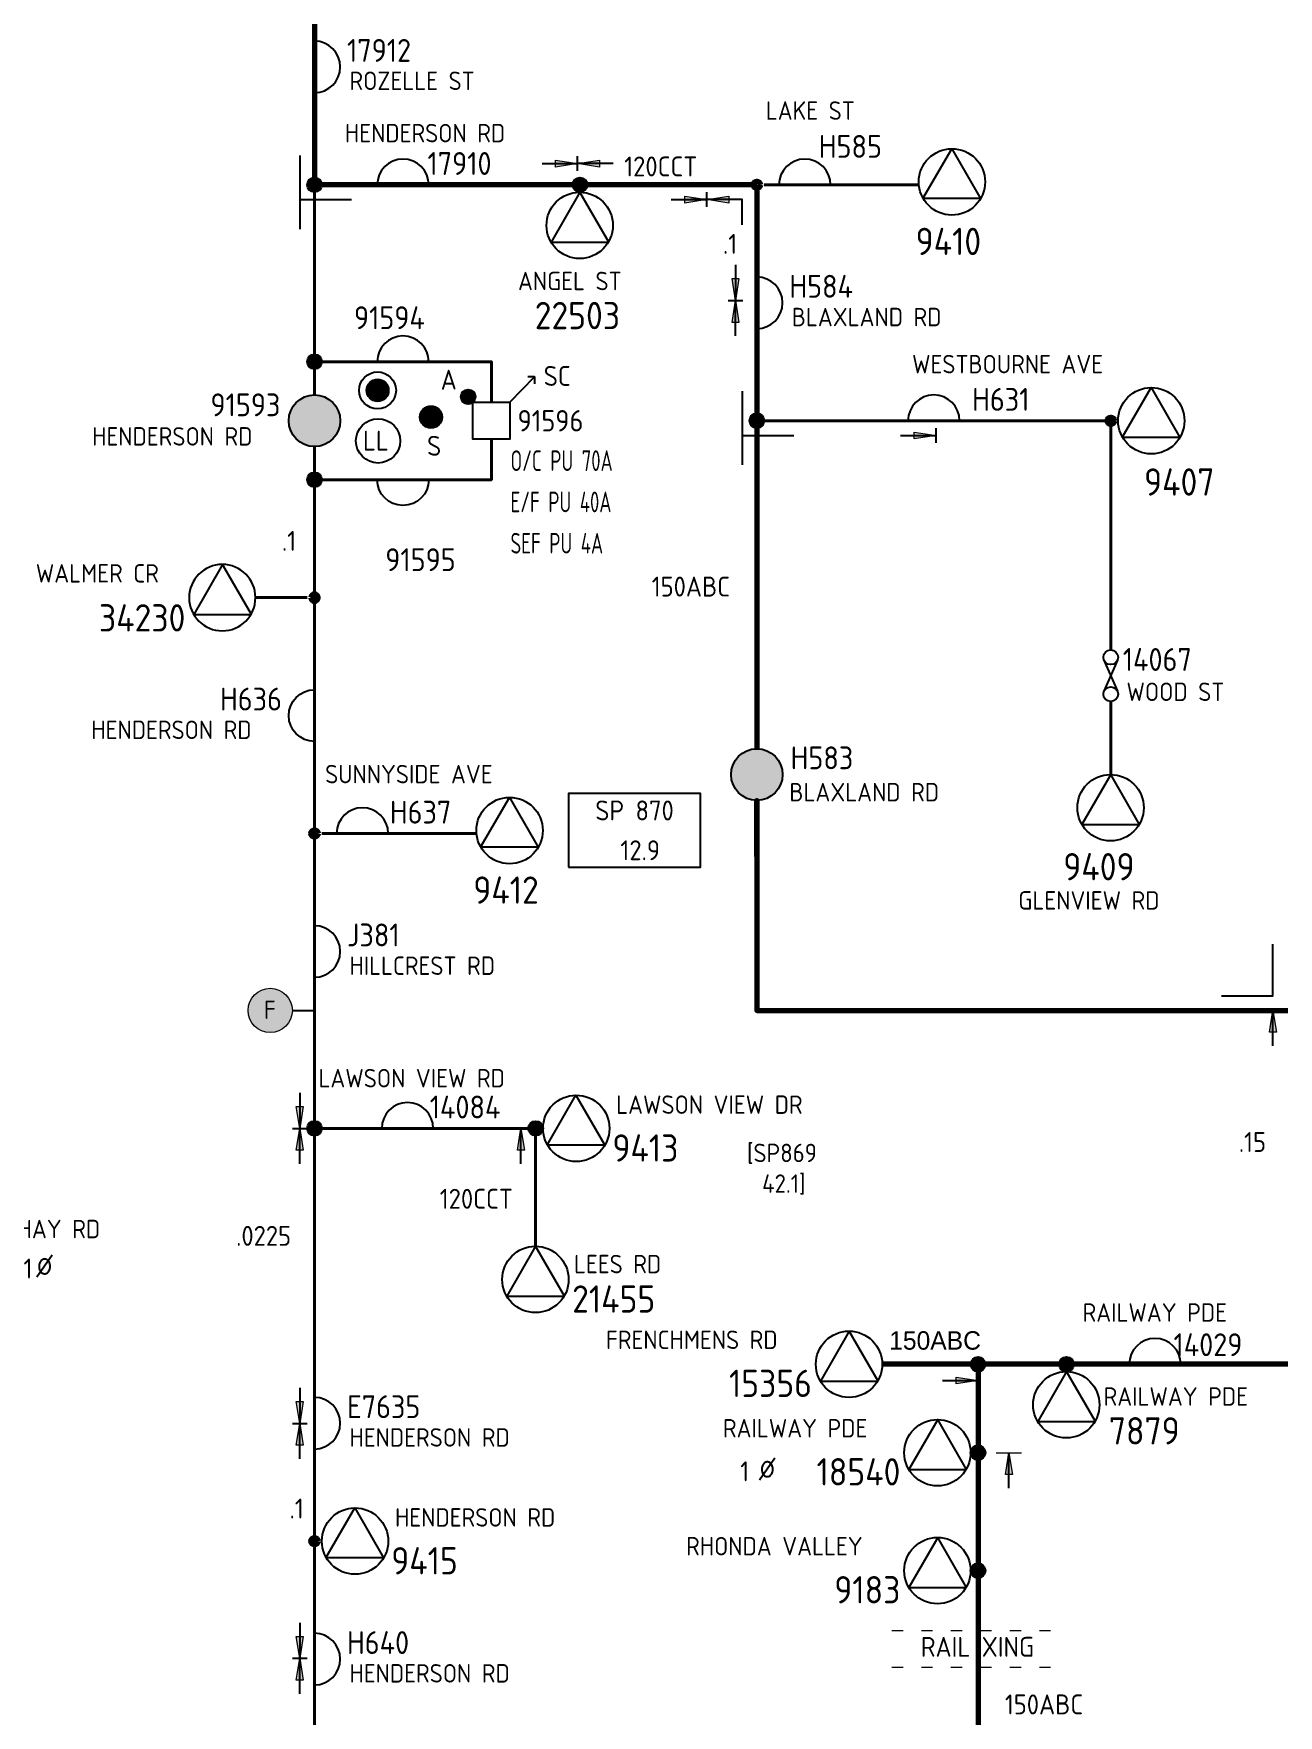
# Model space of a CAD drawing. Header units: millimetres. Extents: x 0 to 634, y -9 to 946.
# Drawn here: x 141.9 to 310.7, y 208.4 to 436.5 of the extents above; entities that cross this region are included whole.
import ezdxf
from ezdxf.enums import TextEntityAlignment as Align

# ---------------------------------------------------------------- set-up
doc = ezdxf.new("R2010")
doc.units = ezdxf.units.MM
for name, pattern in [('B', [0]), ('DASHA', [5.5, 1.5, -2.5, 1.5]), ('FILL100', [0])]:
    doc.linetypes.add(name, pattern=pattern)
for name, color, linetype in [('EQUIPMENT', 7, 'Continuous'), ('EQUIPMENT_X_ZONE', 7, 'Continuous'), ('PROTECTION', 7, 'Continuous')]:
    doc.layers.add(name, color=color, linetype=linetype)
for name, color, linetype, true_color in [('NOTATION', 7, 'Continuous', 0x000000), ('RETICULATION', 7, 'Continuous', 0x000000), ('SOPS_COND_R210', 7, 'Continuous', 0x007acc), ('SOPS_COND_R211', 1, 'Continuous', 0xff0000)]:
    doc.layers.add(name, color=color, linetype=linetype, true_color=true_color)
doc.styles.add('DEFAULT', font='DEFAULT')
doc.styles.add('S25', font='GENISO12')
doc.styles.add('S29', font='GENISO12')
doc.styles.add('S35', font='GENISO12')
doc.styles.add('SB30', font='GENISO12', dxfattribs={"width": 0.730769})
doc.styles.add('SOPS25', font='GENISO12')

# ---------------------------------------------------------------- blocks, each defined once
blk = doc.blocks.new('END$MARK$8$193')
blk.add_hatch(color=0).paths.add_polyline_path([(0, 0), (-38, -6), (-38, 6)])
at = {"color": 0, "linetype": 'FILL100', "lineweight": 0}
blk.add_lwpolyline([(0, 0), (-38, -6), (-38, 6)], close=True, dxfattribs=at)
blk = doc.blocks.new('SOPS_RETIC_COND_1')
for p, q in [((-2, 4.82), (-2, 0)), ((-3, 0), (-1, 0)), ((-2, -4.82), (-2, 0))]:
    blk.add_line(p, q)
at = {"xscale": 0.078125, "yscale": 0.078125, "zscale": 0.078125}
for rotation in [270, 90]:
    blk.add_blockref('END$MARK$8$193', (-2, 0), dxfattribs=dict(at, rotation=rotation))
at = {"style": 'DEFAULT', "flags": 3}
blk.add_attdef('ISI_MICROGDS_OBJECT_NAME', (0, 0), '', height=2.5, dxfattribs=at)
blk = doc.blocks.new('SOPS_RETIC_COND_1$0')
for p, q in [((-2, 4.82), (-2, 0)), ((-3, 0), (-1, 0)), ((-2, -4.82), (-2, 0))]:
    blk.add_line(p, q)
at = {"xscale": 0.078125, "yscale": 0.078125, "zscale": 0.078125}
for rotation in [270, 90]:
    blk.add_blockref('END$MARK$8$193', (-2, 0), dxfattribs=dict(at, rotation=rotation))
at = {"style": 'DEFAULT', "flags": 3}
blk.add_attdef('ISI_MICROGDS_OBJECT_NAME', (0, 0), '', height=2.5, dxfattribs=at)
blk = doc.blocks.new('SOPS_RETIC_COND_1$1')
for p, q in [((-2, 4.82), (-2, 0)), ((-3, 0), (-1, 0)), ((-2, -4.82), (-2, 0))]:
    blk.add_line(p, q)
at = {"xscale": 0.078125, "yscale": 0.078125, "zscale": 0.078125}
for rotation in [270, 90]:
    blk.add_blockref('END$MARK$8$193', (-2, 0), dxfattribs=dict(at, rotation=rotation))
at = {"style": 'DEFAULT', "flags": 3}
blk.add_attdef('ISI_MICROGDS_OBJECT_NAME', (0, 0), '', height=2.5, dxfattribs=at)
blk = doc.blocks.new('SOPS_RETIC_COND_1$2')
for p, q in [((0, 4.82), (0, 0)), ((-1, 0), (1, 0)), ((0, -4.82), (0, 0))]:
    blk.add_line(p, q)
at = {"xscale": 0.078125, "yscale": 0.078125, "zscale": 0.078125}
for rotation in [270, 90]:
    blk.add_blockref('END$MARK$8$193', (0, 0), dxfattribs=dict(at, rotation=rotation))
at = {"style": 'DEFAULT', "flags": 3}
blk.add_attdef('ISI_MICROGDS_OBJECT_NAME', (0, 0), '', height=2.5, dxfattribs=at)
blk = doc.blocks.new('SOPS_RETIC_COND_1$9')
for p, q in [((-2, 4.82), (-2, 0)), ((-3, 0), (-1, 0))]:
    blk.add_line(p, q)
at = {"xscale": 0.078125, "yscale": 0.078125, "zscale": 0.078125, "rotation": 270}
blk.add_blockref('END$MARK$8$193', (-2, 0), dxfattribs=at)
at = {"style": 'DEFAULT', "flags": 3}
blk.add_attdef('ISI_MICROGDS_OBJECT_NAME', (0, 0), '', height=2.5, dxfattribs=at)
blk = doc.blocks.new('SOPS_RETIC_COND_1$36')
for p, q in [((0, 4.82), (0, 0)), ((-1, 0), (1, 0)), ((0, -4.82), (0, 0))]:
    blk.add_line(p, q)
at = {"xscale": 0.078125, "yscale": 0.078125, "zscale": 0.078125}
for rotation in [270, 90]:
    blk.add_blockref('END$MARK$8$193', (0, 0), dxfattribs=dict(at, rotation=rotation))
at = {"style": 'DEFAULT', "flags": 3}
blk.add_attdef('ISI_MICROGDS_OBJECT_NAME', (0, 0), '', height=2.5, dxfattribs=at)
blk = doc.blocks.new('SOPS_RETIC_COND_1$37')
for p, q in [((0, 4.82), (0, 0)), ((-1, 0), (1, 0)), ((0, -4.82), (0, 0))]:
    blk.add_line(p, q)
at = {"xscale": 0.078125, "yscale": 0.078125, "zscale": 0.078125}
for rotation in [270, 90]:
    blk.add_blockref('END$MARK$8$193', (0, 0), dxfattribs=dict(at, rotation=rotation))
at = {"style": 'DEFAULT', "flags": 3}
blk.add_attdef('ISI_MICROGDS_OBJECT_NAME', (0, 0), '', height=2.5, dxfattribs=at)
blk = doc.blocks.new('SOPS_RETIC_COND_2$2')
blk.add_line((-4.82, 2), (0, 2))
at = {"xscale": 0.078125, "yscale": 0.078125, "zscale": 0.078125}
blk.add_blockref('END$MARK$8$193', (0, 2), dxfattribs=at)
at = {"style": 'DEFAULT', "flags": 3}
blk.add_attdef('ISI_MICROGDS_OBJECT_NAME', (0, 0), '', height=2.5, dxfattribs=at)
blk = doc.blocks.new('SOPS_RETIC_COND_2$3')
blk.add_line((-4.82, 2), (0, 2))
at = {"xscale": 0.078125, "yscale": 0.078125, "zscale": 0.078125}
blk.add_blockref('END$MARK$8$193', (0, 2), dxfattribs=at)
at = {"style": 'DEFAULT', "flags": 3}
blk.add_attdef('ISI_MICROGDS_OBJECT_NAME', (0, 0), '', height=2.5, dxfattribs=at)
blk = doc.blocks.new('SOPS_RETIC_COND_2$4')
blk.add_line((-4.82, 2), (0, 2))
at = {"xscale": 0.078125, "yscale": 0.078125, "zscale": 0.078125}
blk.add_blockref('END$MARK$8$193', (0, 2), dxfattribs=at)
at = {"style": 'DEFAULT', "flags": 3}
blk.add_attdef('ISI_MICROGDS_OBJECT_NAME', (0, 0), '', height=2.5, dxfattribs=at)
blk = doc.blocks.new('SOPS_RETIC_COND_2$5')
blk.add_line((-4.22, -2.24), (0.6, -2.24))
at = {"xscale": 0.078125, "yscale": 0.078125, "zscale": 0.078125}
blk.add_blockref('END$MARK$8$193', (0.6, -2.24), dxfattribs=at)
at = {"style": 'DEFAULT', "flags": 3}
blk.add_attdef('ISI_MICROGDS_OBJECT_NAME', (0, 0), '', height=2.5, dxfattribs=at)
blk = doc.blocks.new('SOPS_RETIC_COND_3')
for p, q in [((-2, 4), (-2, -6)), ((-2, -2), (5, -2))]:
    blk.add_line(p, q)
at = {"style": 'DEFAULT', "flags": 3}
blk.add_attdef('ISI_MICROGDS_OBJECT_NAME', (0, 0), '', height=2.5, dxfattribs=at)
blk = doc.blocks.new('SOPS_RETIC_COND_3$0')
for p, q in [((-2, 4), (-2, -6)), ((-2, -2), (5, -2))]:
    blk.add_line(p, q)
at = {"style": 'DEFAULT', "flags": 3}
blk.add_attdef('ISI_MICROGDS_OBJECT_NAME', (0, 0), '', height=2.5, dxfattribs=at)
blk = doc.blocks.new('SOPS_RETIC_COND_4')
blk.add_lwpolyline([(5.4, -2), (2, -2), (2, -9)])
at = {"style": 'DEFAULT', "flags": 3}
blk.add_attdef('ISI_MICROGDS_OBJECT_NAME', (0, 0), '', height=2.5, dxfattribs=at)
blk = doc.blocks.new('SOPS_RETIC_COND_4$3')
blk.add_lwpolyline([(9, -2), (2, -2), (2, -9)])
at = {"style": 'DEFAULT', "flags": 3}
blk.add_attdef('ISI_MICROGDS_OBJECT_NAME', (0, 0), '', height=2.5, dxfattribs=at)
blk = doc.blocks.new('SOPS_SW_CB$1')
blk.add_lwpolyline([(-2.5, 2.5), (2.5, 2.5), (2.5, -2.5), (-2.5, -2.5)], close=True)
at = {"insert": (3.55, 0), "char_height": 2.9, "attachment_point": 4, "line_spacing_factor": 1.2, "style": 'S29'}
blk.add_mtext('91596', dxfattribs=at)
at = {"style": 'DEFAULT', "flags": 3}
blk.add_attdef('ISI_MICROGDS_OBJECT_NAME', (0, 0), '', height=2.5, dxfattribs=at)
blk = doc.blocks.new('SOPS_SW_DO_V')
for p, q in [((0.92, 2.1), (-0.92, -2.1)), ((-0.92, 2.1), (0.92, -2.1))]:
    blk.add_line(p, q)
for centre in [(0, 2.5), (0, -2.5)]:
    blk.add_circle(centre, 1)
at = {"style": 'DEFAULT', "flags": 3}
blk.add_attdef('ISI_MICROGDS_OBJECT_NAME', (0, 0), '', height=2.5, dxfattribs=at)
at = {"style": 'S29'}
blk.add_attdef('SWITCH_NUMBER', text='', height=3.1, dxfattribs=at).set_placement((1.63, 2.2), align=Align.MIDDLE_LEFT)
at = {"style": 'S25'}
blk.add_attdef('LOCATION_001', (2.13, -3.43), '', height=2.5, dxfattribs=at)
blk = doc.blocks.new('SOPS_SW_L_H')
blk.add_lwpolyline([(3.5, 0, 1), (-3.5, 0)], format="xyb")
at = {"style": 'S25'}
blk.add_attdef('LOCATION_001', (-7.87, 5.77), '', height=2.5, dxfattribs=at)
at = {"style": 'DEFAULT', "flags": 3}
blk.add_attdef('ISI_MICROGDS_OBJECT_NAME', (0, 0), '', height=2.5, dxfattribs=at)
at = {"style": 'S29'}
blk.add_attdef('SWITCH_NUMBER', text='', height=3.1, dxfattribs=at).set_placement((3.32, 2.9), align=Align.MIDDLE_LEFT)
blk = doc.blocks.new('SOPS_SW_L_H$0')
blk.add_lwpolyline([(3.5, 0, 1), (-3.5, 0)], format="xyb")
at = {"style": 'S25'}
blk.add_attdef('LOCATION_001', (-12.08, 5.56), '', height=2.5, dxfattribs=at)
at = {"style": 'DEFAULT', "flags": 3}
blk.add_attdef('ISI_MICROGDS_OBJECT_NAME', (0, 0), '', height=2.5, dxfattribs=at)
at = {"style": 'S29'}
blk.add_attdef('SWITCH_NUMBER', text='', height=3.1, dxfattribs=at).set_placement((3.01, 2.9), align=Align.MIDDLE_LEFT)
blk = doc.blocks.new('SOPS_SW_L_H$2')
blk.add_lwpolyline([(3.5, 0, 1), (-3.5, 0)], format="xyb")
at = {"style": 'S25'}
blk.add_attdef('LOCATION_001', (-2.95, 6.43), '', height=2.5, dxfattribs=at)
at = {"style": 'DEFAULT', "flags": 3}
blk.add_attdef('ISI_MICROGDS_OBJECT_NAME', (0, 0), '', height=2.5, dxfattribs=at)
at = {"style": 'S29'}
blk.add_attdef('SWITCH_NUMBER', text='', height=3.1, dxfattribs=at).set_placement((5.2, 2.9), align=Align.MIDDLE_LEFT)
blk = doc.blocks.new('SOPS_SW_L_H$14')
blk.add_lwpolyline([(-3.5, 0), (3.5, 0, 1)], format="xyb", close=True)
at = {"style": 'S25'}
blk.add_attdef('LOCATION_001', (-9.82, 5.77), '', height=2.5, dxfattribs=at)
at = {"style": 'DEFAULT', "flags": 3}
blk.add_attdef('ISI_MICROGDS_OBJECT_NAME', (0, 0), '', height=2.5, dxfattribs=at)
at = {"style": 'S29'}
blk.add_attdef('SWITCH_NUMBER', text='', height=3.1, dxfattribs=at).set_placement((2.51, 2.65), align=Align.MIDDLE_LEFT)
blk = doc.blocks.new('SOPS_SW_L_H$24')
blk.add_lwpolyline([(-3.5, 0), (3.5, 0, 1)], format="xyb", close=True)
at = {"style": 'S29'}
blk.add_attdef('SWITCH_NUMBER', text='', height=3.1, dxfattribs=at).set_placement((-6.65, 3.5), align=Align.BOTTOM_LEFT)
at = {"style": 'DEFAULT', "flags": 3}
blk.add_attdef('ISI_MICROGDS_OBJECT_NAME', (0, 0), '', height=2.5, dxfattribs=at)
blk = doc.blocks.new('SOPS_SW_L_H$25')
blk.add_lwpolyline([(-3.5, 0), (3.5, 0, 1)], format="xyb", close=True)
at = {"style": 'S29'}
blk.add_attdef('SWITCH_NUMBER', text='', height=3.1, dxfattribs=at).set_placement((7.15, 9.3), align=Align.BOTTOM_RIGHT)
at = {"style": 'DEFAULT', "flags": 3}
blk.add_attdef('ISI_MICROGDS_OBJECT_NAME', (0, 0), '', height=2.5, dxfattribs=at)
blk = doc.blocks.new('SOPS_SW_L_L$15')
at = {"color": 173, "true_color": 0x4169e1, "insert": (-38.28, 28.14), "char_height": 2.8, "attachment_point": 4, "line_spacing_factor": 1.2, "style": 'SB30'}
blk.add_mtext('O/C PU 70A\\PE/F PU 40A\\PSEF PU 4A', dxfattribs=at)
at = {"style": 'DEFAULT', "flags": 3}
blk.add_attdef('ISI_MICROGDS_OBJECT_NAME', (0, 0), '', height=2.5, dxfattribs=at)
blk = doc.blocks.new('SOPS_SW_L_R')
blk.add_lwpolyline([(0, -3.5, 1), (0, 3.5)], format="xyb")
at = {"style": 'DEFAULT', "flags": 3}
blk.add_attdef('ISI_MICROGDS_OBJECT_NAME', (0, 0), '', height=2.5, dxfattribs=at)
at = {"style": 'S29'}
blk.add_attdef('SWITCH_NUMBER', text='', height=3.1, dxfattribs=at).set_placement((4.41, 2.24), align=Align.MIDDLE_LEFT)
at = {"style": 'S25'}
blk.add_attdef('LOCATION_001', (4.74, -3.18), '', height=2.5, dxfattribs=at)
blk = doc.blocks.new('SOPS_SW_L_R$0')
blk.add_lwpolyline([(0, -3.5, 1), (0, 3.5)], format="xyb")
at = {"style": 'DEFAULT', "flags": 3}
blk.add_attdef('ISI_MICROGDS_OBJECT_NAME', (0, 0), '', height=2.5, dxfattribs=at)
at = {"style": 'S29'}
blk.add_attdef('SWITCH_NUMBER', text='', height=3.1, rotation=180, dxfattribs=at).set_placement((4.41, 2.24), align=Align.MIDDLE_RIGHT)
at = {"style": 'S25'}
blk.add_attdef('LOCATION_001', (30.27, -0.68), '', height=2.5, rotation=180, dxfattribs=at)
blk = doc.blocks.new('SOPS_SW_L_R$1')
blk.add_lwpolyline([(0, 4.5, 1), (0, 11.5)], format="xyb")
at = {"style": 'S29'}
blk.add_attdef('SWITCH_NUMBER', text='', height=3.1, dxfattribs=at).set_placement((4.41, 10.24), align=Align.MIDDLE_LEFT)
at = {"style": 'S25'}
blk.add_attdef('LOCATION_001', (4.74, 4.82), '', height=2.5, dxfattribs=at)
at = {"style": 'DEFAULT', "flags": 3}
blk.add_attdef('ISI_MICROGDS_OBJECT_NAME', (0, 0), '', height=2.5, dxfattribs=at)
blk = doc.blocks.new('SOPS_SW_L_R$2')
blk.add_lwpolyline([(0, -3.5, 1), (0, 3.5)], format="xyb")
at = {"style": 'DEFAULT', "flags": 3}
blk.add_attdef('ISI_MICROGDS_OBJECT_NAME', (0, 0), '', height=2.5, dxfattribs=at)
at = {"style": 'S29'}
blk.add_attdef('SWITCH_NUMBER', text='', height=3.1, dxfattribs=at).set_placement((4.41, 2.24), align=Align.MIDDLE_LEFT)
at = {"style": 'S25'}
blk.add_attdef('LOCATION_001', (4.74, -3.18), '', height=2.5, dxfattribs=at)
blk = doc.blocks.new('SOPS_SW_L_R$4')
blk.add_lwpolyline([(0, -3.5, 1), (0, 3.5)], format="xyb")
at = {"style": 'DEFAULT', "flags": 3}
blk.add_attdef('ISI_MICROGDS_OBJECT_NAME', (0, 0), '', height=2.5, dxfattribs=at)
at = {"style": 'S29'}
blk.add_attdef('SWITCH_NUMBER', text='', height=3.1, dxfattribs=at).set_placement((4.41, 2.24), align=Align.MIDDLE_LEFT)
at = {"style": 'S25'}
blk.add_attdef('LOCATION_001', (4.74, -3.18), '', height=2.5, dxfattribs=at)
blk = doc.blocks.new('SOPS_SW_L_R$9')
blk.add_lwpolyline([(0, -3.5, 1), (0, 3.5)], format="xyb")
at = {"style": 'DEFAULT', "flags": 3}
blk.add_attdef('ISI_MICROGDS_OBJECT_NAME', (0, 0), '', height=2.5, dxfattribs=at)
at = {"style": 'S29'}
blk.add_attdef('SWITCH_NUMBER', text='', height=3.1, dxfattribs=at).set_placement((4.41, 2.24), align=Align.MIDDLE_LEFT)
at = {"style": 'S25'}
blk.add_attdef('LOCATION_001', (4.74, -3.13), '', height=2.5, dxfattribs=at)
blk = doc.blocks.new('SOPS_TRF_T$1')
blk.add_lwpolyline([(3.91, -6.78), (0, 0), (-3.91, -6.78)], close=True)
blk.add_circle((-0.03, -4.5), 4.5)
at = {"style": 'DEFAULT', "flags": 3}
blk.add_attdef('ISI_MICROGDS_OBJECT_NAME', (0, 0), '', height=2.5, dxfattribs=at)
at = {"style": 'S35'}
blk.add_attdef('SUB_NUMBER', text='', height=3.7, dxfattribs=at).set_placement((-6.44, -12.5), align=Align.MIDDLE_LEFT)
at = {"style": 'S25'}
blk.add_attdef('LOCATION_001', (-12.53, -18.32), '', height=2.5, dxfattribs=at)
blk = doc.blocks.new('SOPS_TRF_T$6')
blk.add_lwpolyline([(3.91, -6.78), (0, 0), (-3.91, -6.78)], close=True)
blk.add_circle((-0.03, -4.5), 4.5)
at = {"style": 'DEFAULT', "flags": 3}
blk.add_attdef('ISI_MICROGDS_OBJECT_NAME', (0, 0), '', height=2.5, dxfattribs=at)
at = {"style": 'S25'}
blk.add_attdef('LOCATION_001', (5.2, -3.66), '', height=2.5, dxfattribs=at)
at = {"style": 'S35'}
blk.add_attdef('SUB_NUMBER', text='', height=3.7, dxfattribs=at).set_placement((4.95, -7.15), align=Align.MIDDLE_LEFT)
blk = doc.blocks.new('SOPS_TRF_T_D$1')
for p, q in [((-1, 0), (1, 0)), ((0.98, 0.2), (-0.98, 0.2)), ((-0.92, 0.4), (0.92, 0.4)), ((0.8, 0.6), (-0.8, 0.6)), ((-0.6, 0.8), (0.6, 0.8)), ((0.98, -0.2), (-0.98, -0.2)), ((-0.92, -0.4), (0.92, -0.4)), ((0.8, -0.6), (-0.8, -0.6)), ((-0.6, -0.8), (0.6, -0.8))]:
    blk.add_line(p, q)
blk.add_lwpolyline([(3.91, -7.78), (0, -1), (-3.91, -7.78)], close=True)
for centre, radius in [((0, 0), 1), ((-0.03, -5.5), 4.5)]:
    blk.add_circle(centre, radius)
at = {"style": 'DEFAULT', "flags": 3}
blk.add_attdef('ISI_MICROGDS_OBJECT_NAME', (0, 0), '', height=2.5, dxfattribs=at)
at = {"style": 'S25'}
blk.add_attdef('LOCATION_001', (5.03, -5.62), '', height=2.5, dxfattribs=at)
at = {"style": 'S35'}
blk.add_attdef('SUB_NUMBER', text='', height=3.7, dxfattribs=at).set_placement((10.55, -9.03), align=Align.MIDDLE_CENTER)
blk = doc.blocks.new('SOPS_TRF_T_D$2')
for p, q in [((-1, 0), (1, 0)), ((0.98, 0.2), (-0.98, 0.2)), ((-0.92, 0.4), (0.92, 0.4)), ((0.8, 0.6), (-0.8, 0.6)), ((-0.6, 0.8), (0.6, 0.8)), ((0.98, -0.2), (-0.98, -0.2)), ((-0.92, -0.4), (0.92, -0.4)), ((0.8, -0.6), (-0.8, -0.6)), ((-0.6, -0.8), (0.6, -0.8))]:
    blk.add_line(p, q)
blk.add_lwpolyline([(3.91, -7.78), (0, -1), (-3.91, -7.78)], close=True)
for centre, radius in [((0, 0), 1), ((-0.03, -5.5), 4.5)]:
    blk.add_circle(centre, radius)
at = {"style": 'DEFAULT', "flags": 3}
blk.add_attdef('ISI_MICROGDS_OBJECT_NAME', (0, 0), '', height=2.5, dxfattribs=at)
at = {"style": 'S25'}
blk.add_attdef('LOCATION_001', (-8.4, -14.29), '', height=2.5, dxfattribs=at)
at = {"style": 'S35'}
blk.add_attdef('SUB_NUMBER', text='', height=3.7, dxfattribs=at).set_placement((-0.34, -17.73), align=Align.MIDDLE_CENTER)
blk = doc.blocks.new('SOPS_TRF_T_L')
blk.add_line((28.35, -4.16), (30.43, -1.16))
blk.add_lwpolyline([(1.55, -2.28), (5.47, 4.5), (9.38, -2.28)], close=True)
blk.add_lwpolyline([(29.39, -1.73, 0.067491), (29.24, -1.75, 0.063596), (29.09, -1.81, 0.070277), (28.94, -1.94, 0.060813), (28.8, -2.12, 0.06853), (28.68, -2.4, 0.062558), (28.64, -2.73, 0.062558), (28.68, -3.06, 0.06853), (28.8, -3.34, 0.060813), (28.94, -3.53, 0.070277), (29.09, -3.65, 0.063596), (29.24, -3.71, 0.067491), (29.39, -3.73, 0.067491), (29.54, -3.71, 0.063596), (29.69, -3.65, 0.070277), (29.85, -3.53, 0.060813), (29.99, -3.34, 0.06853), (30.1, -3.06, 0.062558), (30.14, -2.73, 0.062558), (30.1, -2.4, 0.06853), (29.99, -2.12, 0.060813), (29.85, -1.94, 0.070277), (29.69, -1.81, 0.063596), (29.54, -1.75, 0.067491)], format="xyb", close=True)
blk.add_circle((5.5, 0), 4.5)
at = {"lineweight": 70}
blk.add_circle((0, 0), 0.5, dxfattribs=at)
at = {"insert": (27.14, -3.01), "char_height": 2.7, "attachment_point": 5, "line_spacing_factor": 1.2, "style": 'S25'}
blk.add_mtext('1', dxfattribs=at)
at = {"style": 'DEFAULT', "flags": 3}
blk.add_attdef('ISI_MICROGDS_OBJECT_NAME', (0, 0), '', height=2.5, dxfattribs=at)
at = {"style": 'S25'}
blk.add_attdef('LOCATION_001', (13.1, 1.1), '', height=2.5, dxfattribs=at)
at = {"style": 'S35'}
blk.add_attdef('SUB_NUMBER', text='', height=3.7, dxfattribs=at).set_placement((24.53, -2.59), align=Align.MIDDLE_RIGHT)
blk = doc.blocks.new('SOPS_TRF_T_L$9')
blk.add_lwpolyline([(-1.55, -2.28), (-5.47, 4.5), (-9.38, -2.28)], close=True)
blk.add_circle((-5.5, 0), 4.5)
at = {"style": 'S25'}
blk.add_attdef('LOCATION_001', (-38.47, 2.07), '', height=2.5, dxfattribs=at)
at = {"style": 'DEFAULT', "flags": 3}
blk.add_attdef('ISI_MICROGDS_OBJECT_NAME', (0, 0), '', height=2.5, dxfattribs=at)
at = {"style": 'S35'}
blk.add_attdef('SUB_NUMBER', text='', height=3.7, dxfattribs=at).set_placement((-10.53, -2.59), align=Align.MIDDLE_RIGHT)
blk = doc.blocks.new('SOPS_TRF_T_L$10')
for p, q in [((-1, 0), (1, 0)), ((0.98, 0.2), (-0.98, 0.2)), ((-0.92, 0.4), (0.92, 0.4)), ((0.8, 0.6), (-0.8, 0.6)), ((-0.6, 0.8), (0.6, 0.8)), ((0.98, -0.2), (-0.98, -0.2)), ((-0.92, -0.4), (0.92, -0.4)), ((0.8, -0.6), (-0.8, -0.6)), ((-0.6, -0.8), (0.6, -0.8))]:
    blk.add_line(p, q)
blk.add_lwpolyline([(-1.55, -2.28), (-5.47, 4.5), (-9.38, -2.28)], close=True)
for centre, radius in [((-5.5, 0), 4.5), ((0, 0), 1)]:
    blk.add_circle(centre, radius)
at = {"style": 'S25'}
blk.add_attdef('LOCATION_001', (-34.6, 2.07), '', height=2.5, dxfattribs=at)
at = {"style": 'DEFAULT', "flags": 3}
blk.add_attdef('ISI_MICROGDS_OBJECT_NAME', (0, 0), '', height=2.5, dxfattribs=at)
at = {"style": 'S35'}
blk.add_attdef('SUB_NUMBER', text='', height=3.7, dxfattribs=at).set_placement((-10.53, -2.59), align=Align.MIDDLE_RIGHT)
blk = doc.blocks.new('SOPS_TRF_T_L$11')
for p, q in [((-1, 0), (1, 0)), ((0.98, 0.2), (-0.98, 0.2)), ((-0.92, 0.4), (0.92, 0.4)), ((0.8, 0.6), (-0.8, 0.6)), ((-0.6, 0.8), (0.6, 0.8)), ((0.98, -0.2), (-0.98, -0.2)), ((-0.92, -0.4), (0.92, -0.4)), ((0.8, -0.6), (-0.8, -0.6)), ((-0.6, -0.8), (0.6, -0.8))]:
    blk.add_line(p, q)
blk.add_lwpolyline([(-1.55, -2.28), (-5.47, 4.5), (-9.38, -2.28)], close=True)
for centre, radius in [((-5.5, 0), 4.5), ((0, 0), 1)]:
    blk.add_circle(centre, radius)
at = {"style": 'S25'}
blk.add_attdef('LOCATION_001', (-39.6, 2.07), '', height=2.5, dxfattribs=at)
at = {"style": 'DEFAULT', "flags": 3}
blk.add_attdef('ISI_MICROGDS_OBJECT_NAME', (0, 0), '', height=2.5, dxfattribs=at)
at = {"style": 'S35'}
blk.add_attdef('SUB_NUMBER', text='', height=3.7, dxfattribs=at).set_placement((-10.53, -2.59), align=Align.MIDDLE_RIGHT)
blk = doc.blocks.new('SOPS_TRF_T_R$3')
at = {"style": 'DEFAULT', "flags": 3}
blk.add_attdef('ISI_MICROGDS_OBJECT_NAME', (0, 0), '', height=2.5, dxfattribs=at)
at = {"style": 'S25'}
for tag, p in [('LOCATION_001', (28.67, -12.58)), ('LOCATION_002', (29.29, -16.74))]:
    blk.add_attdef(tag, p, '', height=2.5, dxfattribs=at)
blk = doc.blocks.new('SOPS_TRF_T_R$4')
blk.add_lwpolyline([(1.55, -2.28), (5.47, 4.5), (9.38, -2.28)], close=True)
blk.add_circle((5.5, 0), 4.5)
at = {"lineweight": 70}
blk.add_circle((0, 0), 0.5, dxfattribs=at)
at = {"style": 'DEFAULT', "flags": 3}
blk.add_attdef('ISI_MICROGDS_OBJECT_NAME', (0, 0), '', height=2.5, dxfattribs=at)
at = {"style": 'S25'}
blk.add_attdef('LOCATION_001', (10.92, 1.97), '', height=2.5, dxfattribs=at)
at = {"style": 'S35'}
blk.add_attdef('SUB_NUMBER', text='', height=3.7, dxfattribs=at).set_placement((10.41, -2.66), align=Align.MIDDLE_LEFT)
blk = doc.blocks.new('SOPS_TRF_T_R$9')
blk.add_lwpolyline([(1.55, -2.28), (5.47, 4.5), (9.38, -2.28)], close=True)
blk.add_circle((5.5, 0), 4.5)
at = {"lineweight": 70}
blk.add_circle((0, 0), 0.5, dxfattribs=at)
at = {"style": 'DEFAULT', "flags": 3}
blk.add_attdef('ISI_MICROGDS_OBJECT_NAME', (0, 0), '', height=2.5, dxfattribs=at)
at = {"style": 'S35'}
blk.add_attdef('SUB_NUMBER', text='', height=3.7, dxfattribs=at).set_placement((4.52, -8.31), align=Align.MIDDLE_LEFT)
blk = doc.blocks.new('SOPS_TRF_T_R$13')
for p, q in [((-1, 0), (1, 0)), ((0.98, 0.2), (-0.98, 0.2)), ((-0.92, 0.4), (0.92, 0.4)), ((0.8, 0.6), (-0.8, 0.6)), ((-0.6, 0.8), (0.6, 0.8)), ((0.98, -0.2), (-0.98, -0.2)), ((-0.92, -0.4), (0.92, -0.4)), ((0.8, -0.6), (-0.8, -0.6)), ((-0.6, -0.8), (0.6, -0.8))]:
    blk.add_line(p, q)
blk.add_lwpolyline([(1.55, -2.28), (5.47, 4.5), (9.38, -2.28)], close=True)
for centre, radius in [((5.5, 0), 4.5), ((0, 0), 1)]:
    blk.add_circle(centre, radius)
at = {"style": 'DEFAULT', "flags": 3}
blk.add_attdef('ISI_MICROGDS_OBJECT_NAME', (0, 0), '', height=2.5, dxfattribs=at)
at = {"style": 'S25'}
blk.add_attdef('LOCATION_001', (10.92, 1.97), '', height=2.5, dxfattribs=at)
at = {"style": 'S35'}
blk.add_attdef('SUB_NUMBER', text='', height=3.7, dxfattribs=at).set_placement((10.41, -2.66), align=Align.MIDDLE_LEFT)
blk = doc.blocks.new('SOPS_TRF_T_RE')
at = {"lineweight": 40}
blk.add_line((1, 0), (8, 0), dxfattribs=at)
blk.add_lwpolyline([(8.55, -2.28), (12.47, 4.5), (16.38, -2.28)], close=True)
blk.add_circle((12.5, 0), 4.5)
at = {"lineweight": 70}
blk.add_circle((0, 0), 0.5, dxfattribs=at)
at = {"style": 'S25'}
blk.add_attdef('LOCATION_001', (37.8, 4.55), '', height=2.5, rotation=180, dxfattribs=at)
at = {"style": 'DEFAULT', "flags": 3}
blk.add_attdef('ISI_MICROGDS_OBJECT_NAME', (0, 0), '', height=2.5, dxfattribs=at)
at = {"style": 'S35'}
blk.add_attdef('SUB_NUMBER', text='', height=3.7, rotation=180, dxfattribs=at).set_placement((17.51, -2.74), align=Align.MIDDLE_RIGHT)
blk = doc.blocks.new('SOPS_TRF_T_REL')
at = {"lineweight": 40}
blk.add_line((1, 0), (21.98, 0), dxfattribs=at)
blk.add_lwpolyline([(22.52, -1.87), (26.43, 4.91), (30.34, -1.87)], close=True)
blk.add_lwpolyline([(10, 0, 1), (3, 0)], format="xyb")
blk.add_circle((26.46, 0.41), 4.5)
at = {"lineweight": 70}
blk.add_circle((0, 0), 0.5, dxfattribs=at)
at = {"style": 'S25'}
blk.add_attdef('LOCATION_001', (1.45, 6.81), '', height=2.5, dxfattribs=at)
at = {"style": 'DEFAULT', "flags": 3}
blk.add_attdef('ISI_MICROGDS_OBJECT_NAME', (0, 0), '', height=2.5, dxfattribs=at)
at = {"style": 'S29'}
blk.add_attdef('SWITCH_NUMBER', text='', height=3.1, dxfattribs=at).set_placement((10.22, 2.9), align=Align.MIDDLE_LEFT)
at = {"style": 'S35'}
blk.add_attdef('SUB_NUMBER', text='', height=3.7, dxfattribs=at).set_placement((25.98, -5.82), align=Align.TOP_CENTER)
blk = doc.blocks.new('SOPS_TRF_T_REL$0')
at = {"lineweight": 40}
blk.add_line((1, 0), (21.98, 0), dxfattribs=at)
blk.add_lwpolyline([(22.52, -1.87), (26.43, 4.91), (30.34, -1.87)], close=True)
blk.add_lwpolyline([(10, 0, 1), (3, 0)], format="xyb")
blk.add_circle((26.46, 0.41), 4.5)
at = {"lineweight": 70}
blk.add_circle((0, 0), 0.5, dxfattribs=at)
at = {"style": 'S25'}
blk.add_attdef('LOCATION_001', (1.21, 8.83), '', height=2.5, dxfattribs=at)
at = {"style": 'S29'}
blk.add_attdef('SWITCH_NUMBER', text='', height=3.1, dxfattribs=at).set_placement((8.4, 5.22), align=Align.MIDDLE_LEFT)
at = {"style": 'DEFAULT', "flags": 3}
blk.add_attdef('ISI_MICROGDS_OBJECT_NAME', (0, 0), '', height=2.5, dxfattribs=at)
at = {"style": 'S35'}
blk.add_attdef('SUB_NUMBER', text='', height=3.7, dxfattribs=at).set_placement((25.98, -5.82), align=Align.TOP_CENTER)
blk = doc.blocks.new('SOPS_SW_S_L_O$1')
at = {"true_color": 0xaeff39}
h = blk.add_hatch(color=60, dxfattribs=at)
edge = h.paths.add_edge_path()
edge.add_arc((0, 0), 3.5, 0, 360)
at = {"color": 7, "lineweight": -3}
blk.add_circle((0, 0), 3.5, dxfattribs=at)
at = {"color": 1, "style": 'S29'}
blk.add_attdef('SWITCH_NUMBER', text='', height=3.1, dxfattribs=at).set_placement((-4.62, 2.16), align=Align.MIDDLE_RIGHT)
at = {"style": 'DEFAULT', "flags": 3}
blk.add_attdef('ISI_MICROGDS_OBJECT_NAME', (0, 0), '', height=2.5, dxfattribs=at)
at = {"color": 1, "style": 'S25'}
blk.add_attdef('LOCATION_001', (-30.16, -3.37), '', height=2.5, dxfattribs=at)
blk = doc.blocks.new('SOPS_SW_S_R_O')
at = {"true_color": 0xaeff39}
h = blk.add_hatch(color=60, dxfattribs=at)
edge = h.paths.add_edge_path()
edge.add_arc((0, 0), 3.5, 0, 360)
at = {"color": 7, "lineweight": -3}
blk.add_circle((0, 0), 3.5, dxfattribs=at)
at = {"style": 'DEFAULT', "flags": 3}
blk.add_attdef('ISI_MICROGDS_OBJECT_NAME', (0, 0), '', height=2.5, dxfattribs=at)
at = {"color": 1, "style": 'S29'}
blk.add_attdef('SWITCH_NUMBER', text='', height=3.1, dxfattribs=at).set_placement((4.58, 2.27), align=Align.MIDDLE_LEFT)
at = {"color": 1, "style": 'S25'}
blk.add_attdef('LOCATION_001', (4.41, -3.64), '', height=2.5, dxfattribs=at)

msp = doc.modelspace()

# ---------------------------------------------------------------- hatches: boundary and pattern name
at = {"layer": 'PROTECTION', "true_color": 0xff8080}
h = msp.add_hatch(color=11, dxfattribs=at)
edge = h.paths.add_edge_path()
edge.add_arc((174, 304), 3, 0, 360)

# ---------------------------------------------------------------- linework, layer by layer
at = {"layer": 'NOTATION'}
for p, q in [((209.84, 389.98), (208.95, 389.98)), ((240.38, 240.32), (242.46, 243.32))]:
    msp.add_line(p, q, dxfattribs=at)
at = {"layer": 'NOTATION', "linetype": 'DASHA', "lineweight": 0}
for p, q in [((258.33, 219.89), (281.54, 219.89)), ((258.33, 214.89), (281.54, 214.89))]:
    msp.add_line(p, q, dxfattribs=at)
at = {"layer": 'NOTATION'}
msp.add_lwpolyline([(206.5, 386.5), (209.84, 389.98), (209.84, 388.99)], dxfattribs=at)
msp.add_lwpolyline([(214.46, 323.43), (232.36, 323.43), (232.36, 333.43), (214.46, 333.43)], close=True, dxfattribs=at)
msp.add_lwpolyline([(241.42, 242.75, 0.067491), (241.27, 242.72, 0.063596), (241.12, 242.66, 0.070277), (240.96, 242.54, 0.060813), (240.82, 242.36, 0.06853), (240.71, 242.07, 0.062558), (240.67, 241.75, 0.062558), (240.71, 241.42, 0.06853), (240.82, 241.14, 0.060813), (240.96, 240.95, 0.070277), (241.12, 240.83, 0.063596), (241.27, 240.77, 0.067491), (241.42, 240.75, 0.067491), (241.57, 240.77, 0.063596), (241.72, 240.83, 0.070277), (241.87, 240.95, 0.060813), (242.01, 241.14, 0.06853), (242.13, 241.42, 0.062558), (242.17, 241.75, 0.062558), (242.13, 242.07, 0.06853), (242.01, 242.36, 0.060813), (241.87, 242.54, 0.070277), (241.72, 242.66, 0.063596), (241.57, 242.72, 0.067491)], format="xyb", close=True, dxfattribs=at)
msp.add_circle((188.62, 381.26), 3, dxfattribs=at)
at = {"layer": 'PROTECTION'}
for p, q in [((187.06, 388.02), (190.06, 388.02)), ((190.06, 388.22), (187.07, 388.22)), ((187.09, 388.42), (190.03, 388.42)), ((189.98, 388.62), (187.15, 388.62)), ((187.24, 388.82), (189.89, 388.82)), ((189.76, 389.02), (187.36, 389.02)), ((187.54, 389.22), (189.58, 389.22)), ((189.31, 389.42), (187.81, 389.42)), ((201.59, 387.9), (200.07, 387.89)), ((200.29, 388.09), (201.36, 388.1)), ((190.03, 387.82), (187.09, 387.82)), ((187.15, 387.62), (189.98, 387.62)), ((189.89, 387.42), (187.23, 387.42)), ((187.36, 387.22), (189.76, 387.22)), ((189.58, 387.02), (187.54, 387.02)), ((187.81, 386.82), (189.31, 386.82)), ((194.83, 385.64), (196.77, 385.64)), ((196.46, 385.84), (195.14, 385.84)), ((199.84, 387.28), (201.84, 387.3)), ((201.83, 387.1), (199.85, 387.08)), ((201.8, 387.5), (199.86, 387.48)), ((199.9, 386.88), (201.77, 386.9)), ((199.94, 387.68), (201.73, 387.7)), ((201.67, 386.7), (200.01, 386.69)), ((200.19, 386.49), (201.5, 386.5)), ((201.14, 386.3), (200.55, 386.29)), ((194.3, 384.44), (197.3, 384.44)), ((197.29, 384.64), (194.31, 384.64)), ((197.28, 384.24), (194.32, 384.24)), ((194.34, 384.84), (197.26, 384.84)), ((194.37, 384.04), (197.23, 384.04)), ((197.2, 385.04), (194.4, 385.04)), ((197.15, 383.84), (194.45, 383.84)), ((194.5, 385.24), (197.1, 385.24)), ((194.57, 383.64), (197.03, 383.64)), ((196.96, 385.44), (194.64, 385.44)), ((196.87, 383.44), (194.73, 383.44)), ((194.98, 383.24), (196.63, 383.24)), ((196.17, 383.04), (195.43, 383.04)), ((177, 304), (180, 304))]:
    msp.add_line(p, q, dxfattribs=at)
for centre, radius in [((188.56, 388.12), 2.5), ((188.56, 388.12), 1.5), ((200.84, 387.25), 1), ((195.8, 384.49), 1.5)]:
    msp.add_circle(centre, radius, dxfattribs=at)
at = {"layer": 'PROTECTION', "color": 11, "lineweight": 0, "true_color": 0xff8080}
msp.add_circle((174, 304), 3, dxfattribs=at)
at = {"layer": 'RETICULATION', "linetype": 'B', "lineweight": 0}
msp.add_line((272.48, 244), (275.9, 244), dxfattribs=at)
at = {"layer": 'RETICULATION'}
for centre, radius in [((180, 416), 1), ((180, 416), 0.9), ((180, 416), 0.8), ((180, 416), 0.7), ((180, 416), 0.6), ((180, 416), 0.5), ((180, 416), 0.4), ((180, 416), 0.3), ((180, 416), 0.2), ((180, 392), 1), ((180, 392), 0.9), ((180, 392), 0.8), ((180, 392), 0.7), ((180, 392), 0.6), ((180, 392), 0.5), ((180, 392), 0.4), ((180, 392), 0.3), ((180, 392), 0.2), ((240, 384), 1), ((240, 384), 0.9), ((240, 384), 0.8), ((240, 384), 0.7), ((240, 384), 0.6), ((240, 384), 0.5), ((240, 384), 0.4), ((240, 384), 0.3), ((240, 384), 0.2), ((180, 376), 1), ((180, 376), 0.9), ((180, 376), 0.8), ((180, 376), 0.7), ((180, 376), 0.6), ((180, 376), 0.5), ((180, 376), 0.4), ((180, 376), 0.3), ((180, 376), 0.2), ((180, 288), 1), ((180, 288), 0.9), ((180, 288), 0.8), ((180, 288), 0.7), ((180, 288), 0.6), ((180, 288), 0.5), ((180, 288), 0.4), ((180, 288), 0.3), ((180, 288), 0.2), ((270, 256), 1), ((270, 256), 0.9), ((270, 256), 0.8), ((270, 256), 0.7), ((270, 256), 0.6), ((270, 256), 0.5), ((270, 256), 0.4), ((270, 256), 0.3), ((270, 256), 0.2)]:
    msp.add_circle(centre, radius, dxfattribs=at)
at = {"layer": 'SOPS_COND_R210', "lineweight": 70}
for p, q in [((312, 256), (257, 256)), ((270, 256), (270, 187.5))]:
    msp.add_line(p, q, dxfattribs=at)
msp.add_lwpolyline([(240, 332.5), (240, 324.9), (240, 332.5), (240, 304), (312, 304)], dxfattribs=at)
at = {"layer": 'SOPS_COND_R211', "lineweight": 70}
for p, q in [((180, 464), (180, 416)), ((240, 416), (180, 416)), ((240, 416), (240, 339.5))]:
    msp.add_line(p, q, dxfattribs=at)
at = {"layer": 'SOPS_COND_R211', "lineweight": 40}
for p, q in [((180, 416), (180, 387.5)), ((180, 380.5), (180, 184)), ((288, 336), (288, 345.91)), ((180, 288), (211, 288)), ((210, 288), (210, 272))]:
    msp.add_line(p, q, dxfattribs=at)
for points in [[(180, 392), (204, 392), (204, 386.5)], [(288, 352.91), (288, 384), (240, 384)], [(180, 376), (204, 376), (204, 381.5)]]:
    msp.add_lwpolyline(points, dxfattribs=at)

# ---------------------------------------------------------------- block references
at = {"layer": 'EQUIPMENT'}
for name, p, values in [('SOPS_SW_L_R$9', (180, 432), {'SWITCH_NUMBER': '17912', 'LOCATION_001': 'ROZELLE ST'}), ('SOPS_TRF_T_REL$0', (240, 416), {'SWITCH_NUMBER': 'H585', 'LOCATION_001': 'LAKE ST', 'SUB_NUMBER': '9410'}), ('SOPS_SW_L_H', (192, 416), {'LOCATION_001': 'HENDERSON RD', 'SWITCH_NUMBER': '17910'}), ('SOPS_TRF_T_D$2', (216, 416), {'SUB_NUMBER': '22503', 'LOCATION_001': 'ANGEL ST'}), ('SOPS_SW_L_R$4', (240, 400), {'SWITCH_NUMBER': 'H584', 'LOCATION_001': 'BLAXLAND RD'}), ('SOPS_SW_L_H$24', (192, 392), {'SWITCH_NUMBER': '91594'}), ('SOPS_SW_L_H$2', (264, 384), {'LOCATION_001': 'WESTBOURNE AVE', 'SWITCH_NUMBER': 'H631'}), ('SOPS_TRF_T_R$9', (288, 384), {'SUB_NUMBER': '9407'}), ('SOPS_SW_DO_V', (288, 349.41), {'SWITCH_NUMBER': '14067', 'LOCATION_001': 'WOOD ST'}), ('SOPS_TRF_T_REL', (180, 328), {'SWITCH_NUMBER': 'H637', 'LOCATION_001': 'SUNNYSIDE AVE', 'SUB_NUMBER': '9412'}), ('SOPS_TRF_T$1', (288, 336), {'SUB_NUMBER': '9409', 'LOCATION_001': 'GLENVIEW RD'}), ('SOPS_SW_L_R$1', (180, 304), {'SWITCH_NUMBER': 'J381', 'LOCATION_001': 'HILLCREST RD'}), ('SOPS_SW_L_H$0', (192.62, 288), {'LOCATION_001': 'LAWSON VIEW RD', 'SWITCH_NUMBER': '14084'}), ('SOPS_TRF_T_R$13', (210, 288), {'SUB_NUMBER': '9413', 'LOCATION_001': 'LAWSON VIEW DR'}), ('SOPS_TRF_T_R$3', (210, 296), {'LOCATION_001': '[SP869', 'LOCATION_002': ' 42.1]'}), ('SOPS_TRF_T_L', (114, 272), {'LOCATION_001': 'OFF MT. HAY RD', 'SUB_NUMBER': '9437'}), ('SOPS_TRF_T$6', (210, 272), {'SUB_NUMBER': '21455', 'LOCATION_001': 'LEES RD'}), ('SOPS_SW_L_H$14', (294, 256), {'LOCATION_001': 'RAILWAY PDE', 'SWITCH_NUMBER': '14029'}), ('SOPS_TRF_T_L$9', (258, 256), {'SUB_NUMBER': '15356', 'LOCATION_001': 'FRENCHMENS RD'}), ('SOPS_TRF_T_D$1', (282, 256), {'SUB_NUMBER': '7879', 'LOCATION_001': 'RAILWAY PDE'}), ('SOPS_SW_L_R$2', (180, 248), {'SWITCH_NUMBER': 'E7635', 'LOCATION_001': 'HENDERSON RD'}), ('SOPS_TRF_T_L$10', (270, 244), {'SUB_NUMBER': '18540', 'LOCATION_001': 'RAILWAY PDE'}), ('SOPS_TRF_T_R$4', (180, 232), {'SUB_NUMBER': '9415', 'LOCATION_001': 'HENDERSON RD'}), ('SOPS_TRF_T_L$11', (270, 228), {'SUB_NUMBER': '9183', 'LOCATION_001': 'RHONDA VALLEY'}), ('SOPS_SW_L_R', (180, 216), {'SWITCH_NUMBER': 'H640', 'LOCATION_001': 'HENDERSON RD'})]:
    msp.add_blockref(name, p, dxfattribs=at).add_auto_attribs(values)
for name, p in [('SOPS_RETIC_COND_3$0', (180, 416)), ('SOPS_RETIC_COND_1$2', (237.11, 400.32)), ('SOPS_RETIC_COND_3', (240, 384)), ('SOPS_SW_CB$1', (204, 384)), ('SOPS_SW_L_L$15', (244.87, 344.84)), ('SOPS_RETIC_COND_1$0', (180, 288)), ('SOPS_RETIC_COND_2$2', (270, 251.79)), ('SOPS_RETIC_COND_1', (180, 247.97)), ('SOPS_RETIC_COND_1$1', (180, 216.11))]:
    msp.add_blockref(name, p, dxfattribs=at)
for name, p, rotation in [('SOPS_RETIC_COND_1$36', (215.68, 418.89), 90), ('SOPS_RETIC_COND_1$37', (233.21, 414), 90), ('SOPS_RETIC_COND_4', (240, 416), 270), ('SOPS_RETIC_COND_1$9', (264.3, 384), 90), ('SOPS_RETIC_COND_4$3', (312, 304), 180), ('SOPS_RETIC_COND_2$3', (312, 304), 90), ('SOPS_RETIC_COND_2$4', (210, 288), 90), ('SOPS_RETIC_COND_2$5', (271.95, 243.39), 90)]:
    msp.add_blockref(name, p, dxfattribs=dict(at, rotation=rotation))
at = {"layer": 'EQUIPMENT', "extrusion": (0, 0, -1)}
ref = msp.add_blockref('SOPS_SW_L_H$25', (-192, 376), dxfattribs=dict(at, zscale=-1, rotation=180))
ref.add_attrib('SWITCH_NUMBER', '91595', dxfattribs={"layer": '0', "height": 3.1, "style": 'S29'}).set_placement((199.15, 366.7), align=Align.TOP_RIGHT)
ref = msp.add_blockref('SOPS_TRF_T_RE', (-180, 360), dxfattribs=dict(at, zscale=-1))
ref.add_attrib('LOCATION_001', 'WALMER CR', (142.2, 362.05), dxfattribs={"layer": '0', "height": 2.5, "style": 'S25'})
ref.add_attrib('SUB_NUMBER', '34230', dxfattribs={"layer": '0', "height": 3.7, "style": 'S35'}).set_placement((162.49, 357.26), align=Align.MIDDLE_RIGHT)
ref = msp.add_blockref('SOPS_SW_L_R$0', (-180, 344), dxfattribs=dict(at, zscale=-1))
ref.add_attrib('SWITCH_NUMBER', 'H636', dxfattribs={"layer": '0', "height": 3.1, "style": 'S29'}).set_placement((175.59, 346.24), align=Align.MIDDLE_RIGHT)
ref.add_attrib('LOCATION_001', 'HENDERSON RD', (149.73, 340.82), dxfattribs={"layer": '0', "height": 2.5, "style": 'S25'})
at = {"layer": 'EQUIPMENT_X_ZONE'}
for name, p, values in [('SOPS_SW_S_L_O$1', (180, 384), {'SWITCH_NUMBER': '91593', 'LOCATION_001': 'HENDERSON RD'}), ('SOPS_SW_S_R_O', (240, 336), {'LOCATION_001': 'BLAXLAND RD', 'SWITCH_NUMBER': 'H583'})]:
    msp.add_blockref(name, p, dxfattribs=at).add_auto_attribs(values)

# ---------------------------------------------------------------- texts
at = {"layer": 'NOTATION', "char_height": 2.7, "line_spacing_factor": 1.2, "style": 'S25'}
for s, insert, attachment_point in [('SC', (211.09, 390.08), 4), ('LL', (188.33, 381.3), 5), ('SP 870\\P 12.9', (223.41, 328.43), 5), ('1', (238.35, 241.47), 5), ('RAIL XING', (269.92, 217.66), 5)]:
    msp.add_mtext(s, dxfattribs=dict(at, insert=insert, attachment_point=attachment_point))
at = {"layer": 'PROTECTION', "insert": (198.2, 389.57), "char_height": 2.7, "attachment_point": 5, "rotation": 0.56, "line_spacing_factor": 1.2, "style": 'S25'}
msp.add_mtext('A', dxfattribs=at)
at = {"layer": 'PROTECTION', "insert": (196.23, 381.95), "char_height": 2.7, "attachment_point": 2, "line_spacing_factor": 1.2, "style": 'S25'}
msp.add_mtext('S', dxfattribs=at)
at = {"layer": 'PROTECTION', "color": 18, "true_color": 0x000000, "insert": (173.95, 304.09), "char_height": 2.5, "attachment_point": 5, "line_spacing_factor": 1.2, "style": 'SOPS25'}
msp.add_mtext('F', dxfattribs=at)
at = {"layer": 'SOPS_COND_R210', "color": 7, "attachment_point": 5, "line_spacing_factor": 1.2}
for s, insert, char_height, style in [('.15', (307.22, 286.15), 2.7, 'S25'), ('150ABC', (264.17, 259.21), 2.5, 'DEFAULT'), ('150ABC', (278.95, 209.85), 2.7, 'S25')]:
    msp.add_mtext(s, dxfattribs=dict(at, insert=insert, char_height=char_height, style=style))
at = {"layer": 'SOPS_COND_R211', "color": 7, "char_height": 2.7, "line_spacing_factor": 1.2, "style": 'S25'}
for s, insert, attachment_point in [('120CCT', (226.97, 418.5), 5), ('.1', (236.37, 408), 5), ('.1', (176.55, 367.7), 5), ('150ABC', (231.05, 361.5), 5), ('120CCT', (201.95, 278.45), 5), ('.0225', (173.1, 273.42), 5), ('.1', (178.55, 236.43), 6)]:
    msp.add_mtext(s, dxfattribs=dict(at, insert=insert, attachment_point=attachment_point))

doc.saveas('drawing.dxf')
